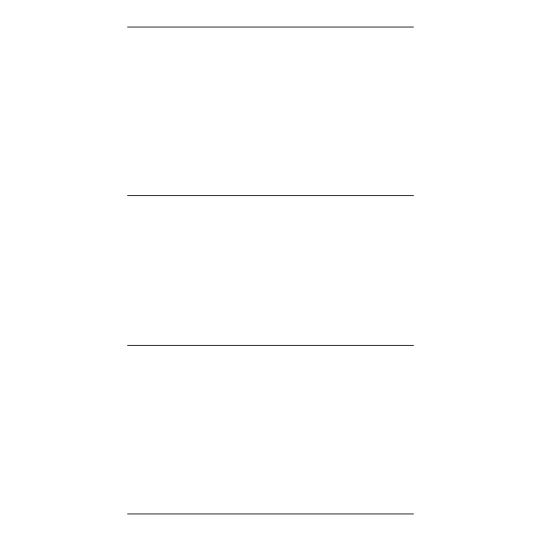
<?xml version="1.0" encoding="UTF-8"?>
<svg xmlns="http://www.w3.org/2000/svg" width="541" height="541" viewBox="0 0 541 541"><rect width="100%" height="100%" fill="white"/><g stroke="black" fill="none" stroke-linecap="round" stroke-linejoin="round"><path stroke-width="0.81" d="M127.507 27.05L413.493 27.05M127.507 195.639L413.493 195.639M127.507 345.361L413.493 345.361M127.507 513.95L413.493 513.95"/></g></svg>
